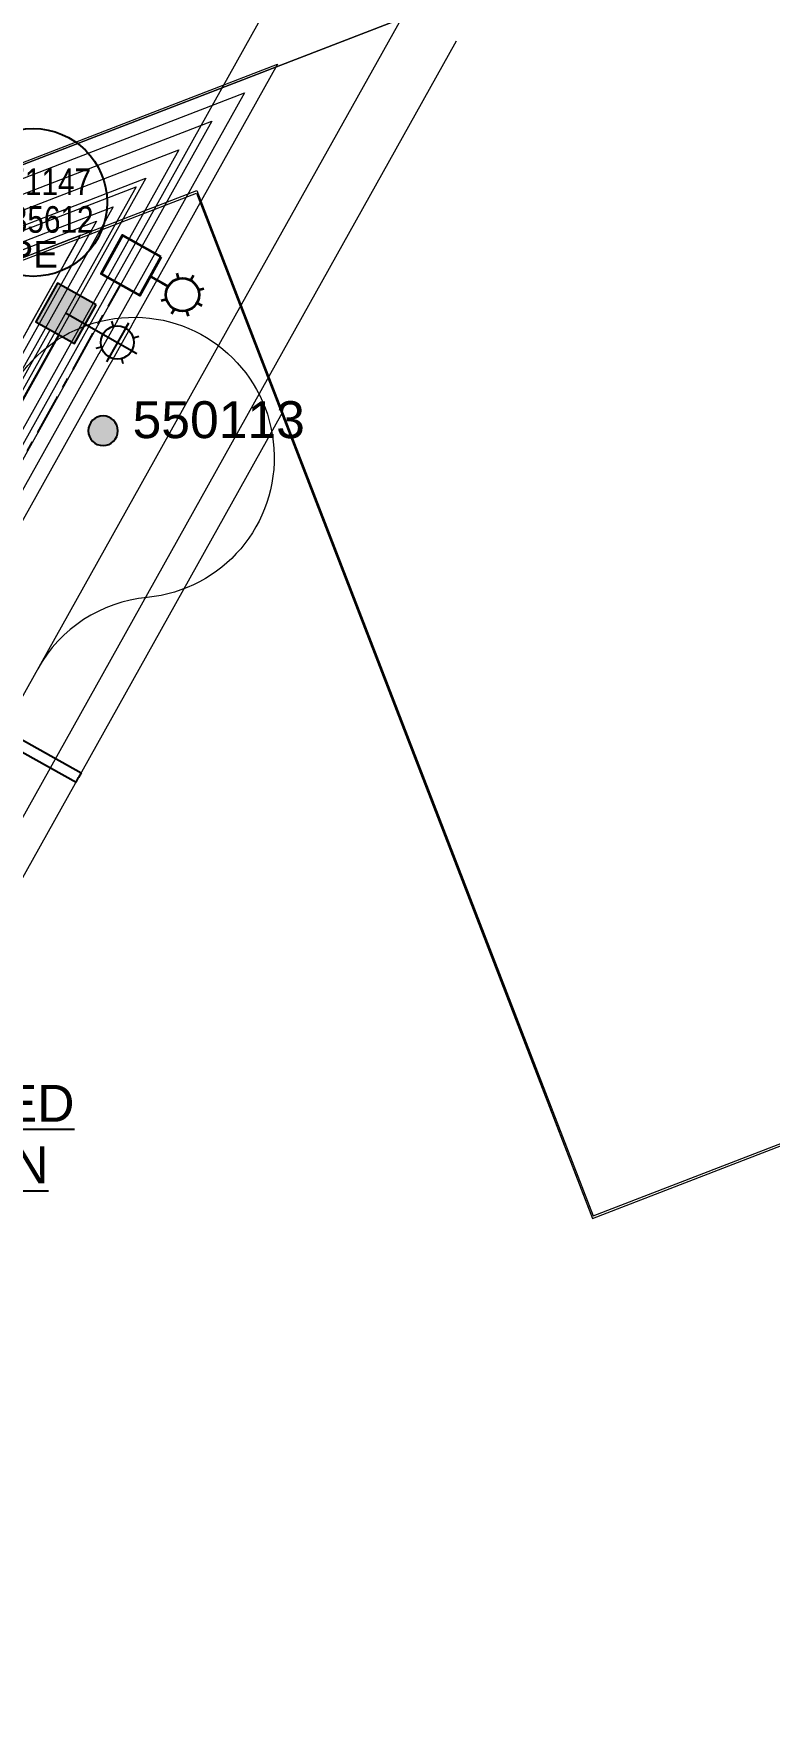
# Model space of a CAD drawing. Header units: metres. Extents: x 0 to 311631, y 0 to 6270612.
# Drawn here: x 311296 to 311345.8, y 6270186 to 6270299.1 of the extents above; entities that cross this region are included whole.
import ezdxf
from ezdxf.enums import TextEntityAlignment as Align

# ---------------------------------------------------------------- set-up
doc = ezdxf.new("R2010")
doc.units = ezdxf.units.M
doc.linetypes.add('Cable Exist UG', pattern=[7, 4, -1, 1, -1])
doc.linetypes.add('Dash', pattern=[5, 3, -2])
doc.layers.get('0').update_dxf_attribs({"color": 6})
for name, color, linetype, lineweight in [('_User Miscellaneous1', 30, 'Continuous', 13), ('_User_HV_Exist', 1, 'Continuous', 35), ('_User_LV_Exist', 5, 'Continuous', 35), ('_User_SL_Exist', 4, 'Continuous', 35), ('Cadastre Developer_SP_EXT', 98, 'Continuous', 15), ('Cadastre Developer_SP_NEW', 92, 'Continuous', 15), ('Cadastre Land Parcels_SP_EXT', 118, 'Continuous', 15)]:
    doc.layers.add(name, color=color, linetype=linetype, lineweight=lineweight)
doc.layers.add('_User Miscellaneous10', color=252, linetype='Continuous', lineweight=13, plot=False, transparency=0.75)
doc.layers.add('Cadastre Roads_SP_NEW', color=214, linetype='Continuous', lineweight=15, transparency=0.65)
for name, color, linetype in [('Equip_SP_SL_EXT', 7, 'Continuous'), ('Equip_SP_SL_NEW', 2, 'Continuous'), ('Notes_SL_MISC', 4, 'Continuous'), ('SupportsOH_SP_TR_HV_LV_SL_EXT', 7, 'Continuous'), ('SupportsUG_SP_LV_SL_NEW', 2, 'Continuous')]:
    doc.layers.add(name, color=color, linetype=linetype)
doc.styles.add('ARIAL', font='arial.ttf', dxfattribs={"height": 2})
doc.styles.add('POLE_LABEL', font='arial.ttf', dxfattribs={"height": 2})
doc.styles.add('SL_LABEL', font='arial.ttf', dxfattribs={"height": 2})
doc.styles.get("Standard").update_dxf_attribs({"font": 'arial.ttf'})
doc.linetypes.add('Cable E UG', pattern='A,5,-0.1,["E",Standard,S=1.5,R=0,X=0,Y=-0.75],-1.45', length=6.55)

# ---------------------------------------------------------------- blocks, each defined once
blk = doc.blocks.new('POLE_EXT')
blk.add_hatch(color=256).paths.add_polyline_path([(-1, 0, 1), (1, 0, 1)])
blk.add_lwpolyline([(-1, 0, 1), (1, 0, 1)], format="xyb", close=True)
at = {"flags": 8}
blk.add_attdef('pNumber', text='', height=2, dxfattribs=at).set_placement((2.5, 2.5), align=Align.MIDDLE_CENTER)
at = {"style": 'POLE_LABEL', "flags": 9}
for tag, p in [('STRUCTURE_PLANT_NUMBER', (1.35, 0.03)), ('STREET_CODE', (1.35, -0.2))]:
    blk.add_attdef(tag, text='', height=0.2, dxfattribs=at).set_placement(p, align=Align.MIDDLE_LEFT)
at = {"flags": 9}
for tag, p in [('OWNED_BY', (1.35, -0.4)), ('SPECIAL_USE', (1.35, -0.8)), ('STATE', (1.35, -1)), ('PARENT', (1.35, -0.6)), ('USAGE', (1.35, -1.2)), ('cLV', (1.35, -1.4)), ('hDepth', (1.35, -1.6)), ('hDia', (1.35, -1.8)), ('cHV', (1.35, -2)), ('LBRACKET', (1.35, -2.2)), ('cLinedev', (1.35, -3.4)), ('LExisting', (1.35, -2.4)), ('LANTNUMBER', (1.35, -2.6)), ('LOther', (1.35, -2.8)), ('LRemove', (1.35, -3)), ('LEGEND', (1.35, -3.2)), ('pExisting', (1.35, -3.8)), ('pFooting', (1.35, -4.4)), ('pNew', (1.35, -4.6)), ('LOCATION', (1.35, -3.6)), ('PFNUMBER', (1.35, -4)), ('NEWPFNUMBER', (1.35, -4.2)), ('pRelocate', (1.35, -5)), ('pRemove', (1.35, -5.2)), ('pReplace', (1.35, -5.4)), ('pStay', (1.35, -5.6)), ('pType', (1.35, -5.8)), ('cspan', (1.35, -6)), ('STREETNAME', (1.35, -6.2)), ('SUBURB', (1.35, -6.4)), ('NOTES', (1.35, -6.6)), ('MAINTAINED_BY', (1.36, -6.81)), ('OPERATED_BY', (1.36, -7.01))]:
    blk.add_attdef(tag, text='', height=0.2, dxfattribs=at).set_placement(p, align=Align.MIDDLE_LEFT)
at = {"flags": 1}
blk.add_attdef('Z', (1.35, -7.33), '', height=0.2, dxfattribs=at)
blk = doc.blocks.new('*U416')
at = {"style": 'SL_LABEL'}
for tag, height, rotation, flags, p in [('ASSET_NUM', 1, 330.3019, 8, (8.14, 5.53)), ('STREET_CODE', 0.001, 270, 9, (0, 0))]:
    blk.add_attdef(tag, text='', height=height, rotation=rotation, dxfattribs=dict(at, flags=flags)).set_placement(p, align=Align.MIDDLE_LEFT)
at = {"flags": 9}
for tag, p in [('LANTNUMBER', (-1.4, 2.6)), ('LOUTREACH', (-1.4, 2.2)), ('LOUTREACHVOCAB', (-1.4, 2)), ('LRATECODE', (-1.4, 1.8)), ('LREMOVE', (-1.4, 1.6)), ('LREPLACE', (-1.4, 1.4)), ('LTYPE', (-1.4, 1.2)), ('LTYPEVOCAB', (-1.4, 1)), ('LEGEND', (-1.4, 0.8)), ('SUBURB', (-1.4, 0.6)), ('STREETNAME', (-1.4, 0.4)), ('LOCATION', (-1.4, 0.2)), ('LNEW', (-6.4, 0)), ('LMASTVOCAB', (-6.2, 0)), ('LMAST', (-6, 0)), ('LLAMPVOCAB', (-5.8, 0)), ('LLAMP', (-5.6, 0)), ('LEXIST', (-5.4, 0)), ('LCHARGE3PERCENT', (-5.2, 0)), ('LCHARGE3', (-5, 0)), ('LCHARGE2PERCENT', (-4.8, 0)), ('LCHARGE2', (-4.6, 0)), ('LCHARGE1PERCENT', (-4.4, 0)), ('LCHARGE1', (-4.2, 0)), ('LCATEGORY', (-4, 0)), ('LBRACKETVOCAB', (-3.8, 0)), ('LBRACKET', (-3.6, 0)), ('LKINGHEIGHT', (-3.4, 0)), ('CREPLACE', (-3.2, 0)), ('CREMOVE', (-3, 0)), ('CNUMBER', (-2.8, 0)), ('CNEW', (-2.6, 0)), ('CEXIST', (-2.4, 0)), ('USAGE', (-2.2, 0)), ('STATE', (-2, 0)), ('OWNED_BY', (-1.8, 0)), ('ORIENTATION', (-1.6, 0)), ('OPERATING_VOLTAGE', (-1.4, 0)), ('MAINTAINED_BY', (-1.4, -0.66)), ('NOTES', (-1.4, 0)), ('NO_PHASES', (-1.2, 0)), ('LANTERN_TYPE', (-1, 0)), ('LANTERN_PURPOSE', (-0.8, 0)), ('CONTROL_TYPE', (-0.6, 0)), ('CONSTRUCTED_VOLTAGE', (-0.4, 0))]:
    blk.add_attdef(tag, text='', height=0.2, rotation=270, dxfattribs=at).set_placement(p, align=Align.MIDDLE_LEFT)
for tag, p, height, flags in [('OPERATED_BY', (-1.4, -0.41), 0.2, 9), ('Z', (0, 0), 0.001, 1)]:
    blk.add_attdef(tag, p, '', height=height, rotation=270, dxfattribs=dict(flags=flags))
blk.add_wipeout([(6.5, 5.32), (5.43, 4.7), (4.2, 4.69), (3.59, 5.76), (3.57, 6.99), (4.64, 7.6), (5.87, 7.62), (6.48, 6.55)])
for p, q in [((1.56, 8.13), (4.06, 6.71)), ((3.73, 6.89), (6.34, 5.41)), ((5.78, 7.45), (4.29, 4.85)), ((4.64, 7.6), (4.74, 7.24)), ((5.78, 7.45), (5.59, 7.13)), ((3.59, 5.76), (3.95, 5.85)), ((6.48, 6.55), (6.12, 6.45)), ((4.48, 5.17), (4.29, 4.85)), ((5.43, 4.7), (5.33, 5.07)), ((6.01, 5.59), (6.34, 5.41))]:
    blk.add_line(p, q)
blk.add_circle((5.03, 6.15), 1.12)
at = {"flags": 8}
blk.add_attdef('LNUMBER', text='', height=1, rotation=330.3019, dxfattribs=at).set_placement((7.14, 3.8), align=Align.MIDDLE_LEFT)
blk = doc.blocks.new('*U415')
at = {"layer": 'Equip_SP_SL_EXT'}
h = blk.add_hatch(color=256, dxfattribs=at)
h.dxf.hatch_style = 1
h.paths.add_polyline_path([(2.11, -0.2), (0.2, 2.11), (-2.11, 0.2), (-0.2, -2.11)])
blk.add_lwpolyline([(2.11, -0.2), (0.2, 2.11), (-2.11, 0.2), (-0.2, -2.11)], close=True)
at = {"width": 0.9, "flags": 8}
blk.add_attdef('ASSET_NUM', text='', height=2, dxfattribs=at).set_placement((4, 2), align=Align.MIDDLE_LEFT)
at = {"flags": 1}
blk.add_attdef('Z', (-2.35, -1.81), '', height=0.2, rotation=270, dxfattribs=at)
at = {"flags": 9}
for tag, p in [('NOTES', (-2, -1.81)), ('SUBURB', (-1.8, -1.81)), ('STREETNAME', (-1.6, -1.81)), ('LOCATION', (-1.4, -1.81)), ('LEGEND', (-1.2, -1.81)), ('USAGE', (-1, -1.81)), ('STATE', (-0.8, -1.81)), ('OWNED_BY', (-0.6, -1.81)), ('COLUMN_TYPE', (-0.4, -1.81)), ('STREET_CODE', (-0.2, -1.81)), ('STRUCTURE_PLANT_NUMBER', (0.03, -1.81))]:
    blk.add_attdef(tag, text='', height=0.2, rotation=270, dxfattribs=at).set_placement(p, align=Align.MIDDLE_LEFT)
blk = doc.blocks.new('*U375')
at = {"style": 'SL_LABEL'}
for tag, height, rotation, flags, p in [('ASSET_NUM', 1, 330.3019, 8, (8.14, 5.53)), ('STREET_CODE', 0.001, 270, 9, (0, 0))]:
    blk.add_attdef(tag, text='', height=height, rotation=rotation, dxfattribs=dict(at, flags=flags)).set_placement(p, align=Align.MIDDLE_LEFT)
at = {"flags": 9}
for tag, p in [('LANTNUMBER', (-1.4, 2.6)), ('LOUTREACH', (-1.4, 2.2)), ('LOUTREACHVOCAB', (-1.4, 2)), ('LRATECODE', (-1.4, 1.8)), ('LREMOVE', (-1.4, 1.6)), ('LREPLACE', (-1.4, 1.4)), ('LTYPE', (-1.4, 1.2)), ('LTYPEVOCAB', (-1.4, 1)), ('LEGEND', (-1.4, 0.8)), ('SUBURB', (-1.4, 0.6)), ('STREETNAME', (-1.4, 0.4)), ('LOCATION', (-1.4, 0.2)), ('LNEW', (-6.4, 0)), ('LMASTVOCAB', (-6.2, 0)), ('LMAST', (-6, 0)), ('LLAMPVOCAB', (-5.8, 0)), ('LLAMP', (-5.6, 0)), ('LEXIST', (-5.4, 0)), ('LCHARGE3PERCENT', (-5.2, 0)), ('LCHARGE3', (-5, 0)), ('LCHARGE2PERCENT', (-4.8, 0)), ('LCHARGE2', (-4.6, 0)), ('LCHARGE1PERCENT', (-4.4, 0)), ('LCHARGE1', (-4.2, 0)), ('LCATEGORY', (-4, 0)), ('LBRACKETVOCAB', (-3.8, 0)), ('LBRACKET', (-3.6, 0)), ('LKINGHEIGHT', (-3.4, 0)), ('CREPLACE', (-3.2, 0)), ('CREMOVE', (-3, 0)), ('CNUMBER', (-2.8, 0)), ('CNEW', (-2.6, 0)), ('CEXIST', (-2.4, 0)), ('USAGE', (-2.2, 0)), ('STATE', (-2, 0)), ('OWNED_BY', (-1.8, 0)), ('ORIENTATION', (-1.6, 0)), ('OPERATING_VOLTAGE', (-1.4, 0)), ('MAINTAINED_BY', (-1.4, -0.66)), ('NOTES', (-1.4, 0)), ('NO_PHASES', (-1.2, 0)), ('LANTERN_TYPE', (-1, 0)), ('LANTERN_PURPOSE', (-0.8, 0)), ('CONTROL_TYPE', (-0.6, 0)), ('CONSTRUCTED_VOLTAGE', (-0.4, 0))]:
    blk.add_attdef(tag, text='', height=0.2, rotation=270, dxfattribs=at).set_placement(p, align=Align.MIDDLE_LEFT)
for tag, p, height, flags in [('OPERATED_BY', (-1.4, -0.41), 0.2, 9), ('Z', (0, 0), 0.001, 1)]:
    blk.add_attdef(tag, p, '', height=height, rotation=270, dxfattribs=dict(flags=flags))
blk.add_wipeout([(6.5, 5.32), (5.43, 4.7), (4.2, 4.69), (3.59, 5.76), (3.57, 6.99), (4.64, 7.6), (5.87, 7.62), (6.48, 6.55)])
for p, q in [((1.56, 8.13), (4.06, 6.71)), ((4.64, 7.6), (4.74, 7.24)), ((5.78, 7.45), (5.59, 7.13)), ((3.59, 5.76), (3.95, 5.85)), ((6.48, 6.55), (6.12, 6.45)), ((4.48, 5.17), (4.29, 4.85)), ((5.43, 4.7), (5.33, 5.07)), ((6.01, 5.59), (6.34, 5.41))]:
    blk.add_line(p, q)
blk.add_circle((5.03, 6.15), 1.12)
at = {"flags": 8}
blk.add_attdef('LNUMBER', text='', height=1, rotation=330.3019, dxfattribs=at).set_placement((7.14, 3.8), align=Align.MIDDLE_LEFT)
blk = doc.blocks.new('*U377')
at = {"width": 0.9, "flags": 8}
blk.add_attdef('ASSET_NUM', text='', height=2, dxfattribs=at).set_placement((4, 2), align=Align.MIDDLE_LEFT)
at = {"ltscale": 10}
blk.add_wipeout([(0.2, 2.11), (2.11, -0.2), (-0.2, -2.11), (-2.11, 0.2)], dxfattribs=at)
blk.add_lwpolyline([(2.11, -0.2), (0.2, 2.11), (-2.11, 0.2), (-0.2, -2.11)], close=True)
at = {"flags": 1}
blk.add_attdef('Z', (-2.35, -1.81), '', height=0.2, rotation=270, dxfattribs=at)
at = {"flags": 9}
for tag, p in [('NOTES', (-2, -1.81)), ('SUBURB', (-1.8, -1.81)), ('STREETNAME', (-1.6, -1.81)), ('LOCATION', (-1.4, -1.81)), ('LEGEND', (-1.2, -1.81)), ('USAGE', (-1, -1.81)), ('STATE', (-0.8, -1.81)), ('OWNED_BY', (-0.6, -1.81)), ('COLUMN_TYPE', (-0.4, -1.81)), ('STREET_CODE', (-0.2, -1.81)), ('STRUCTURE_PLANT_NUMBER', (0.03, -1.81))]:
    blk.add_attdef(tag, text='', height=0.2, rotation=270, dxfattribs=at).set_placement(p, align=Align.MIDDLE_LEFT)
blk = doc.blocks.new('*U286')
at = {"ltscale": 0.1}
blk.add_circle((0, 0), 5, dxfattribs=at)
at = {"insert": (0, -2.6), "char_height": 1.8, "attachment_point": 2}
blk.add_mtext('PE', dxfattribs=at)
at = {"width": 0.8}
blk.add_attdef('SNUMBER', text='', height=1.8, dxfattribs=at).set_placement((0, 0.5), align=Align.CENTER)
at = {"flags": 1}
blk.add_attdef('Z', (0, 0), '', height=0.2, dxfattribs=at)
at = {"width": 0.8}
blk.add_attdef('CNUMBER', text='', height=1.8, dxfattribs=at).set_placement((0, -0.25), align=Align.TOP_CENTER)

msp = doc.modelspace()

# ---------------------------------------------------------------- linework, layer by layer
at = {"layer": '_User Miscellaneous1'}
for p, q in [((311292.093, 6270270.093), (311297.115, 6270279.079)), ((311297.115, 6270279.079), (311297.43, 6270278.904))]:
    msp.add_line(p, q, dxfattribs=at)
at = {"layer": '_User Miscellaneous1', "lineweight": -3, "ltscale": 0.7}
for p, q in [((311285.074, 6270256.18), (311298.866, 6270248.472)), ((311285.425, 6270256.809), (311299.217, 6270249.101)), ((311298.866, 6270248.472), (311299.041, 6270248.786)), ((311299.217, 6270249.101), (311299.041, 6270248.786))]:
    msp.add_line(p, q, dxfattribs=at)
at = {"layer": 'Cadastre Developer_SP_EXT', "linetype": 'Dash'}
msp.add_lwpolyline([(311299.147, 6270285.461), (311260.267, 6270270.443), (311283.497, 6270257.459), (311299.147, 6270285.461)], close=True, dxfattribs=at)
at = {"layer": 'Cadastre Developer_SP_NEW'}
for p, q in [((311307.04, 6270288.51), (311333.841, 6270219.129)), ((311307.04, 6270288.51), (311333.841, 6270219.129)), ((311260.495, 6270179.815), (311312.844, 6270273.484)), ((311333.841, 6270219.129), (311351.861, 6270226.09)), ((311333.841, 6270219.129), (311351.861, 6270226.09))]:
    msp.add_line(p, q, dxfattribs=at)
at = {"layer": 'Cadastre Land Parcels_SP_EXT', "linetype": 'Continuous'}
for points in [[(311588.507, 6270403.406), (311588.751, 6270404.384), (311587.394, 6270417.662), (311589.597, 6270433.009), (311591.457, 6270445.448), (311594.786, 6270459.517), (311595.758, 6270470.934), (311439.992, 6270410.719), (311333.478, 6270369.56), (311231.135, 6270275.307), (311234.428, 6270266.774), (311588.507, 6270403.406)], [(311569.642, 6270310.051), (311569.664, 6270310.489), (311572.125, 6270328.041), (311577.399, 6270344.948), (311581.275, 6270366.928), (311585.596, 6270391.72), (311588.507, 6270403.406), (311234.428, 6270266.774), (311236.591, 6270261.173), (311307.01, 6270288.31), (311333.804, 6270218.95), (311351.849, 6270225.915), (311569.642, 6270310.051)]]:
    msp.add_lwpolyline(points, close=True, dxfattribs=at)
at = {"layer": 'Cadastre Roads_SP_NEW'}
for p, q in [((311316.947, 6270310.136), (311304.278, 6270287.468)), ((311322.719, 6270303.452), (311310.035, 6270280.756)), ((311324.592, 6270298.604), (311311.908, 6270275.908)), ((311311.908, 6270275.908), (311265.4, 6270192.692))]:
    msp.add_line(p, q, dxfattribs=at)

# ---------------------------------------------------------------- block references
at = {"layer": 'SupportsOH_SP_TR_HV_LV_SL_EXT'}
ref = msp.add_blockref('POLE_EXT', (311300.693, 6270272.245), dxfattribs=at)
ref.add_attrib('ASSET_NUM', '550113', dxfattribs={"layer": '0', "height": 2.5, "style": 'POLE_LABEL'}).set_placement((311302.693, 6270272.995), align=Align.MIDDLE_LEFT)

# ---------------------------------------------------------------- texts
at = {"layer": '_User_HV_Exist', "linetype": 'Continuous', "lineweight": -3, "ltscale": 0.5, "insert": (311272.657, 6270227.991), "char_height": 2.5, "attachment_point": 1, "style": 'ARIAL'}
msp.add_mtext_dynamic_manual_height_columns('\\pi0.29918;{\\LPAD MOUNTED \\P\\pi2.0386;SUBSTATION \\P\\pi5.1286;No. 35827}', width=25.94966, gutter_width=9, heights=[0], dxfattribs=at)

# ---------------------------------------------------------------- next in the draw order: block references
at = {"layer": 'Equip_SP_SL_NEW', "linetype": 'Cable E UG', "lineweight": -3}
msp.add_blockref('*U416', (311296.629, 6270272.065), dxfattribs=at)

# ---------------------------------------------------------------- next in the draw order: linework, layer by layer
at = {"layer": '_User Miscellaneous1'}
for p, q in [((311292.722, 6270269.742), (311297.744, 6270278.728)), ((311297.744, 6270278.728), (311297.43, 6270278.904))]:
    msp.add_line(p, q, dxfattribs=at)
at = {"layer": '_User Miscellaneous10', "flags": 128}
msp.add_lwpolyline([(311222.602, 6270257.125), (311225.013, 6270258.03), (311227.761, 6270258.806), (311236.547, 6270261.286), (311260.267, 6270270.442), (311299.147, 6270285.461), (311270.813, 6270234.763), (311265.37, 6270233.223)], close=True, dxfattribs=at)
at = {"layer": 'Cadastre Developer_SP_NEW'}
for p, q in [((311260.267, 6270270.442), (311307.04, 6270288.51)), ((311260.267, 6270270.442), (311307.04, 6270288.51)), ((311299.162, 6270285.489), (311276.341, 6270244.654)), ((311299.162, 6270285.489), (311276.341, 6270244.654))]:
    msp.add_line(p, q, dxfattribs=at)

# ---------------------------------------------------------------- next in the draw order: block references
at = {"layer": 'SupportsUG_SP_LV_SL_NEW'}
ref = msp.add_blockref('*U415', (311298.188, 6270280.198), dxfattribs=dict(at, rotation=21.1703830387529))
ref.add_attrib('ASSET_NUM', '935612', dxfattribs={"layer": '0', "height": 1.8, "rotation": 21.12085}).set_placement((311285.781, 6270275.808), align=Align.MIDDLE_LEFT)

# ---------------------------------------------------------------- next in the draw order: block references
at = {"layer": '_User_LV_Exist', "linetype": 'Cable E UG', "lineweight": -3}
msp.add_blockref('*U375', (311301.036, 6270275.299), dxfattribs=at)

# ---------------------------------------------------------------- next in the draw order: linework, layer by layer
at = {"layer": 'Cadastre Roads_SP_NEW'}
msp.add_lwpolyline([(311292.064, 6270265.614, 0.1304289), (311293.271, 6270270.336, -2.2749378), (311303.671, 6270260.965, 0.2463661), (311296.279, 6270256.143, 4.6176667)], format="xyb", dxfattribs=at)

# ---------------------------------------------------------------- next in the draw order: block references
at = {"layer": '_User_LV_Exist', "rotation": 21.1703830387529}
msp.add_blockref('*U377', (311302.595, 6270283.432), dxfattribs=at)

# ---------------------------------------------------------------- next in the draw order: linework, layer by layer
at = {"layer": '_User Miscellaneous10', "flags": 128}
for points in [[(311208.384, 6270258.198), (311223.14, 6270263.736), (311226.131, 6270264.58), (311234.648, 6270266.985), (311258.106, 6270276.04), (311312.497, 6270297.05), (311274.838, 6270229.666), (311264.612, 6270226.773)], [(311210.753, 6270258.019), (311223.452, 6270262.785), (311226.403, 6270263.618), (311234.964, 6270266.035), (311258.466, 6270275.107), (311310.272, 6270295.118), (311274.167, 6270230.516), (311264.738, 6270227.848)], [(311213.123, 6270257.84), (311223.764, 6270261.834), (311226.674, 6270262.655), (311235.281, 6270265.085), (311258.826, 6270274.174), (311308.047, 6270293.187), (311273.496, 6270231.365), (311264.865, 6270228.923)], [(311215.493, 6270257.661), (311224.076, 6270260.883), (311226.946, 6270261.693), (311235.597, 6270264.135), (311259.187, 6270273.241), (311305.822, 6270291.255), (311272.825, 6270232.215), (311264.991, 6270229.998)], [(311217.862, 6270257.483), (311224.388, 6270259.932), (311227.218, 6270260.731), (311235.914, 6270263.186), (311259.547, 6270272.308), (311303.597, 6270289.324), (311272.154, 6270233.064), (311265.117, 6270231.073)], [(311220.232, 6270257.304), (311224.701, 6270258.981), (311227.49, 6270259.768), (311236.231, 6270262.236), (311259.907, 6270271.375), (311301.372, 6270287.392), (311271.484, 6270233.914), (311265.243, 6270232.148)], [(311221.417, 6270257.214), (311224.857, 6270258.505), (311227.625, 6270259.287), (311236.389, 6270261.761), (311260.087, 6270270.908), (311300.259, 6270286.427), (311271.148, 6270234.338), (311265.307, 6270232.685)]]:
    msp.add_lwpolyline(points, close=True, dxfattribs=at)
at = {"layer": '_User Miscellaneous10', "color": 4, "flags": 128}
msp.add_lwpolyline([(311218.573, 6270257.429), (311224.482, 6270259.646), (311227.299, 6270260.442), (311236.009, 6270262.901), (311259.655, 6270272.028), (311302.929, 6270288.744), (311271.953, 6270233.319), (311265.155, 6270231.395)], close=True, dxfattribs=at)
at = {"layer": '_User_SL_Exist', "color": 4, "linetype": 'Cable Exist UG', "lineweight": -3, "ltscale": 0.7, "flags": 128}
msp.add_lwpolyline([(311285.853, 6270256.141), (311287.571, 6270256.55), (311301.863, 6270282.123)], dxfattribs=at)
at = {"layer": 'Cadastre Developer_SP_NEW', "linetype": 'Continuous'}
for points in [[(311588.507, 6270403.406), (311588.751, 6270404.384), (311587.394, 6270417.662), (311589.597, 6270433.009), (311591.457, 6270445.448), (311594.786, 6270459.517), (311595.758, 6270470.934), (311439.992, 6270410.719), (311333.478, 6270369.56), (311231.135, 6270275.307), (311234.428, 6270266.774), (311588.507, 6270403.406)], [(311569.642, 6270310.051), (311569.664, 6270310.489), (311572.125, 6270328.041), (311577.399, 6270344.948), (311581.275, 6270366.928), (311585.596, 6270391.72), (311588.507, 6270403.406), (311234.428, 6270266.774), (311236.55, 6270261.28), (311307.04, 6270288.51), (311333.804, 6270218.95), (311351.849, 6270225.915), (311569.642, 6270310.051)]]:
    msp.add_lwpolyline(points, close=True, dxfattribs=at)
at = {"layer": 'Cadastre Roads_SP_NEW'}
for p, q in [((311304.278, 6270287.468), (311273.868, 6270233.056)), ((311310.035, 6270280.756), (311259.556, 6270190.434))]:
    msp.add_line(p, q, dxfattribs=at)

# ---------------------------------------------------------------- next in the draw order: block references
at = {"layer": 'Notes_SL_MISC', "linetype": 'ByBlock', "lineweight": -2}
ref = msp.add_blockref('*U286', (311295.966, 6270287.69), dxfattribs=at)
ref.add_attrib('SNUMBER', 'L271147', dxfattribs={"layer": '0', "height": 1.8, "width": 0.8}).set_placement((311295.966, 6270288.19), align=Align.CENTER)
ref.add_attrib('CNUMBER', 'C935612', dxfattribs={"height": 1.8, "width": 0.8}).set_placement((311295.966, 6270287.44), align=Align.TOP_CENTER)

doc.saveas('drawing.dxf')
